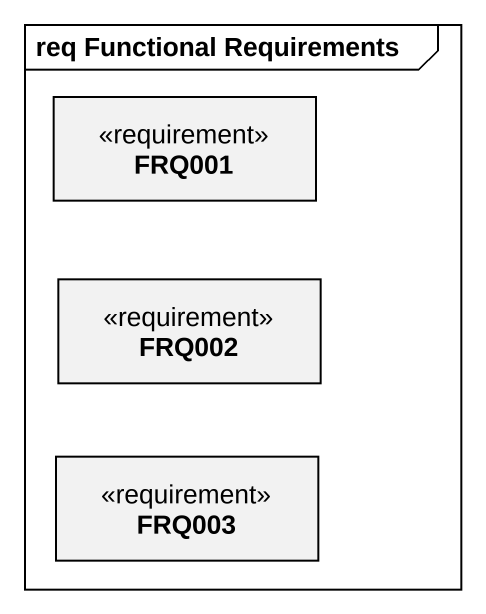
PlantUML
@startuml
mainframe req Functional Requirements
hide circle
hide empty members
class FRQ001 <<requirement>>
class FRQ002 <<requirement>>
class FRQ003 <<requirement>>
@enduml
